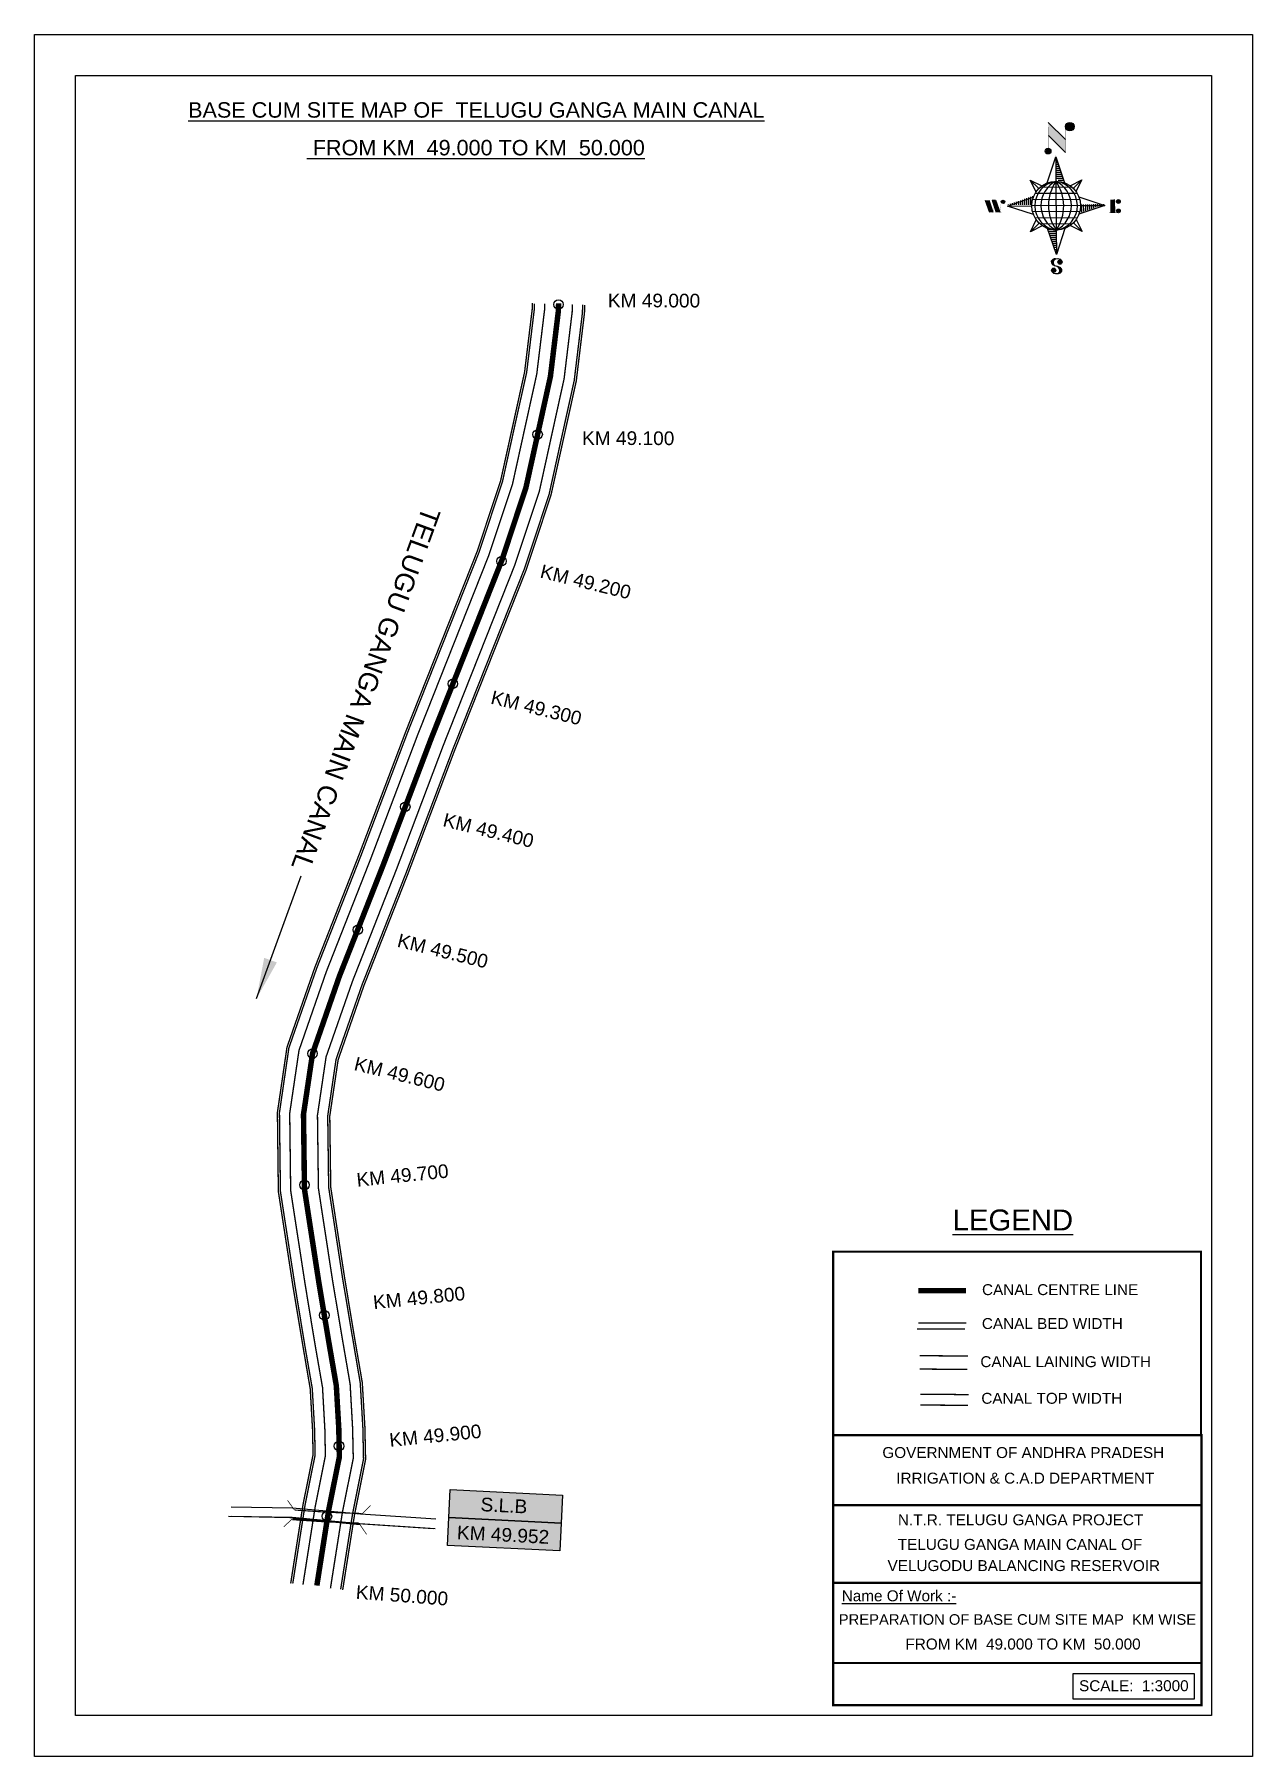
# Model space of a CAD drawing. Header units: inches. Extents: x 245385 to 246276, y 1716305 to 1717565.
import ezdxf

# ---------------------------------------------------------------- set-up
doc = ezdxf.new("R2010")
doc.units = ezdxf.units.IN
doc.header["$MEASUREMENT"] = 0
doc.header["$PDMODE"] = 32
doc.header["$PDSIZE"] = 7
for name, color, linetype in [('AQUADUCT', 1, 'Continuous'), ('bed with', 5, 'Continuous'), ('bord', 1, 'Continuous'), ('canal', 1, 'Continuous'), ('chainage', 7, 'Continuous'), ('FRAME 025', 7, 'Continuous'), ('laying', 4, 'Continuous'), ('lining', 4, 'Continuous'), ('ROAD', 6, 'Continuous'), ('SLB', 11, 'Continuous'), ('Stu coo', 3, 'Continuous'), ('TEXT', 7, 'Continuous'), ('top of bund', 1, 'Continuous'), ('V', 6, 'Continuous'), ('ZSTU', 7, 'Continuous')]:
    doc.layers.add(name, color=color, linetype=linetype)
doc.styles.get("Standard").update_dxf_attribs({"font": 'arial.ttf'})
doc.dimstyles.get("Standard").update_dxf_attribs({"dimtxt": 0.18, "dimasz": 0.18, "dimexe": 0.18, "dimexo": 0.0625, "dimgap": 0.09, "dimtad": 0, "dimtih": 1, "dimtoh": 1, "dimdec": 4, "dimzin": 0, "dimdsep": 46, "dimtxsty": 'Standard', "dimcen": 0.09, "dimadec": 0, "dimazin": 0, "dimtfac": 1, "dimtdec": 4, "dimtofl": 0, "dimtmove": 0, "dimatfit": 3, "dimfxl": 1, "dimtolj": 1, "dimtzin": 0, "dimarcsym": 0})
pattern_1 = [(267.297113149, (-8720374.938, 50637915.138), (10.5367255337, -0.497431438), [])]
pattern_2 = [(357.297113149, (-8720374.938, 50637915.138), (0.497431438, 10.5367255337), [])]

# ---------------------------------------------------------------- blocks, each defined once
blk = doc.blocks.new('FGDFGDFG6YURT')
at = {"layer": 'ROAD', "color": 1, "linetype": 'Continuous', "lineweight": 25}
for points in [[(386103.53, 1482907.42, 0), (386134.49, 1482913.05, 0), (386162.33, 1482917.43, 0), (386187.04, 1482923.15, 0)], [(386104.35, 1482907.67, 0), (386135.27, 1482913.29, 0), (386163.2, 1482917.69, 0), (386188.04, 1482923.43, 0)], [(386104.24, 1482903.53, 0), (386135.16, 1482909.15, 0), (386163.09, 1482913.55, 0), (386187.93, 1482919.3, 0)]]:
    blk.add_polyline3d(points, dxfattribs=at)
at = {"layer": 'SLB'}
for points, const_width in [([(386134.59, 1482913.4), (386134.24, 1482913.41), (386130.63, 1482916.64)], 0.3), ([(386134.59, 1482913.4), (386148.24, 1482915.45), (386161.82, 1482917.9)], 0.5), ([(386161.99, 1482918.19), (386148.41, 1482915.73), (386134.91, 1482912.87)], 0.5), ([(386161.82, 1482917.9), (386162.17, 1482917.94), (386164.81, 1482922)], 0.3), ([(386134.8, 1482908.74), (386134.45, 1482908.69), (386131.94, 1482904.55)], 0.3), ([(386161.88, 1482914.05), (386148.3, 1482911.6), (386134.8, 1482908.74)], 0.5), ([(386161.88, 1482914.05), (386162.23, 1482914.04), (386165.93, 1482910.93)], 0.3)]:
    blk.add_lwpolyline(points, dxfattribs=dict(at, const_width=const_width))
blk = doc.blocks.new('*X3')
at = {"color": 0, "linetype": 'Continuous'}
for p, q in [((6321.6, 240.5), (6322.3, 241.2)), ((6321.6, 240.3), (6322.3, 241)), ((6321.6, 240.1), (6322.3, 240.8)), ((6321.6, 239.9), (6322.4, 240.7)), ((6321.6, 239.8), (6322.4, 240.6)), ((6321.6, 239.6), (6322.5, 240.5)), ((6321.6, 239.4), (6322.5, 240.3)), ((6321.6, 239.2), (6322.6, 240.2)), ((6321.7, 239.1), (6322.6, 240.1)), ((6321.8, 240.8), (6322.4, 241.4)), ((6321.8, 239), (6322.7, 240)), ((6321.8, 239), (6322.8, 239.9)), ((6321.9, 238.9), (6322.9, 239.8)), ((6322, 238.8), (6323, 239.7)), ((6322.1, 241.3), (6322.4, 241.6)), ((6322.1, 238.7), (6323.1, 239.6)), ((6322.2, 238.6), (6323.1, 239.6)), ((6322.3, 238.5), (6323.2, 239.5)), ((6322.4, 238.5), (6323.3, 239.4)), ((6322.5, 238.4), (6323.4, 239.3)), ((6322.7, 238.4), (6323.6, 239.3)), ((6322.8, 238.3), (6323.7, 239.2)), ((6322.9, 238.3), (6323.8, 239.1)), ((6323.1, 238.2), (6323.9, 239.1)), ((6323.2, 238.2), (6324, 239)), ((6323.3, 238.2), (6324.2, 239)), ((6323.5, 238.1), (6324.3, 238.9)), ((6323.7, 238.1), (6324.4, 238.9)), ((6323.8, 238.1), (6324.6, 238.8)), ((6324.1, 238.2), (6324.7, 238.8)), ((6324.3, 238.3), (6324.9, 238.8)), ((6324.6, 238.3), (6325.1, 238.8)), ((6324.8, 238.4), (6325.2, 238.8)), ((6325.1, 238.5), (6325.4, 238.8)), ((6325.4, 238.6), (6325.6, 238.8))]:
    blk.add_line(p, q, dxfattribs=at)
blk = doc.blocks.new('*X2')
at = {"color": 0, "linetype": 'Continuous'}
for p, q in [((6324.4, 240.3), (6324.5, 240.4)), ((6324.6, 240.3), (6324.8, 240.5)), ((6324.7, 240.2), (6325, 240.5)), ((6324.8, 240.2), (6325.2, 240.6)), ((6325, 240.1), (6325.5, 240.6)), ((6325.1, 240.1), (6325.6, 240.6)), ((6325.2, 240), (6325.8, 240.6)), ((6325.3, 240), (6326, 240.6)), ((6325.4, 239.9), (6326.1, 240.6)), ((6325.5, 239.8), (6326.2, 240.5)), ((6325.6, 239.8), (6326.3, 240.5)), ((6325.7, 239.7), (6326.5, 240.4)), ((6325.9, 239.6), (6326.6, 240.3)), ((6326, 239.5), (6326.7, 240.3)), ((6326, 239.4), (6326.8, 240.2)), ((6326.1, 239.3), (6327, 240.2)), ((6326.2, 239.3), (6327.1, 240.1)), ((6326.3, 239.2), (6327.1, 240)), ((6326.4, 239.1), (6327.2, 239.9)), ((6326.5, 239), (6327.3, 239.8)), ((6326.5, 238.9), (6327.4, 239.7)), ((6326.6, 238.8), (6327.5, 239.6)), ((6326.7, 238.7), (6327.5, 239.5)), ((6326.8, 238.6), (6327.6, 239.4)), ((6326.8, 238.5), (6327.7, 239.3)), ((6326.8, 236.5), (6327.4, 237)), ((6326.9, 238.3), (6327.8, 239.2)), ((6326.9, 238.2), (6327.9, 239.1)), ((6326.9, 236.8), (6327.6, 237.4)), ((6327, 238.1), (6327.8, 239)), ((6327, 237.9), (6327.8, 238.8)), ((6327, 237.8), (6327.8, 238.6)), ((6327, 237.6), (6327.8, 238.4)), ((6327, 237.4), (6327.8, 238.2)), ((6327, 237.3), (6327.8, 238)), ((6327, 237.1), (6327.8, 237.9))]:
    blk.add_line(p, q, dxfattribs=at)
blk = doc.blocks.new('H')
at = {"layer": 'bord', "extrusion": (0.000427885, 0.004792, 0.999988)}
h = blk.add_hatch(dxfattribs=at)
h.set_pattern_fill('LINE', color=8, scale=84.387686, angle=-2.70289, style=0)
h.set_pattern_definition(pattern_2)
h.paths.add_polyline_path([(-492.5, 785.6, -0.090992), (-448, 775.2), (-486.5, 912)])
h = blk.add_hatch(dxfattribs=at)
h.set_pattern_fill('LINE', color=8, scale=84.387686, angle=-92.70289, style=0)
h.set_pattern_definition(pattern_1)
h.paths.add_polyline_path([(-624.9, 665.1, -0.090992), (-614.5, 709.6), (-751.3, 671.1)])
h = blk.add_hatch(dxfattribs=at)
h.set_pattern_fill('LINE', color=8, scale=84.387686, angle=-92.70289, style=0)
h.set_pattern_definition(pattern_1)
h.paths.add_polyline_path([(-245.6, 647.2), (-372, 653.2, -0.090992), (-382.4, 608.7)])
h = blk.add_hatch(dxfattribs=at)
h.set_pattern_fill('LINE', color=8, scale=84.387686, angle=-2.70289, style=0)
h.set_pattern_definition(pattern_2)
h.paths.add_polyline_path([(-504.4, 532.7, -0.090992), (-548.9, 543.1), (-510.4, 406.3)])
for p, q in [((-516.2, 1087.1, -1217.1), (-431.5, 994, -1216.7)), ((-519.4, 1020.4, -1216.8), (-434.7, 927.3, -1216.4)), ((-538.3, 773.7, -1215.6), (-487, 906.2, -1216.3)), ((-487, 906.2, -1216.3), (-493, 779.8, -1215.7)), ((-487, 906.2, -1216.3), (-448.5, 769.4, -1215.7)), ((-626.7, 793.8, -1215.7), (-566.8, 760.2, -1215.6)), ((-626.7, 793.8, -1215.7), (-584.1, 747, -1215.5)), ((-598.9, 731, -1215.4), (-626.7, 793.8, -1215.7)), ((-421.3, 753.3, -1215.6), (-358.5, 781.1, -1215.7)), ((-358.5, 781.1, -1215.7), (-405.3, 738.5, -1215.5)), ((-358.5, 781.1, -1215.7), (-392.1, 721.2, -1215.4)), ((-864.7, 700.9, -1215.1), (-846.9, 637.7, -1214.9)), ((-846.9, 700.1, -1215.1), (-829.1, 636.9, -1214.9)), ((-829.1, 699.2, -1215.2), (-811.3, 636, -1214.9)), ((-829.1, 699.2, -1215.2), (-811.3, 698.4, -1215.2)), ((-811.3, 698.4, -1215.2), (-793.5, 635.2, -1214.9)), ((-751.8, 665.3, -1215), (-615, 703.8, -1215.3)), ((-751.8, 665.3, -1215), (-625.4, 659.3, -1215)), ((-619.3, 614, -1214.8), (-751.8, 665.3, -1215)), ((-246.1, 641.4, -1215.1), (-382.9, 602.9, -1214.9)), ((-378.6, 692.6, -1215.3), (-246.1, 641.4, -1215.1)), ((-372.5, 647.4, -1215.1), (-246.1, 641.4, -1215.1)), ((-213.5, 669.3, -1215.3), (-216.7, 600.8, -1214.9)), ((-197.2, 599.9, -1214.9), (-193.9, 668.4, -1215.3)), ((-639.4, 525.6, -1214.4), (-605.8, 585.5, -1214.7)), ((-639.4, 525.6, -1214.4), (-592.6, 568.1, -1214.6)), ((-576.6, 553.3, -1214.6), (-639.4, 525.6, -1214.4)), ((-510.9, 400.5, -1213.9), (-549.4, 537.2, -1214.5)), ((-371.2, 512.9, -1214.5), (-431.1, 546.5, -1214.6)), ((-371.2, 512.9, -1214.5), (-413.8, 559.7, -1214.7)), ((-399, 575.7, -1214.7), (-371.2, 512.9, -1214.5)), ((-459.6, 533, -1214.5), (-510.9, 400.5, -1213.9)), ((-504.9, 526.9, -1214.5), (-510.9, 400.5, -1213.9))]:
    blk.add_line(p, q, dxfattribs=at)
at = {"layer": 'bord', "color": 8, "linetype": 'ByBlock', "extrusion": (0.000427885, 0.004792, 0.999988)}
for p, q in [((-386.5, 711.4, -1215.4), (-605.5, 721.7, -1215.4)), ((-410.8, 744.2, -1215.5), (-578.1, 752.1, -1215.5)), ((-493, 779.8, -1215.7), (-504.9, 526.9, -1214.5)), ((-372.5, 647.4, -1215.1), (-625.4, 659.3, -1215)), ((-378, 615.9, -1214.9), (-622.9, 627.5, -1214.9)), ((-375, 679.2, -1215.3), (-619.9, 690.7, -1215.2)), ((-392.4, 584.9, -1214.8), (-611.4, 595.3, -1214.7)), ((-419.8, 554.6, -1214.6), (-587.1, 562.5, -1214.6))]:
    blk.add_line(p, q, dxfattribs=at)
at = {"layer": 'bord', "extrusion": (0.000427885, 0.004792, 0.999988), "elevation": -1212.1}
for points, const_width in [([(-522, 959.6), (-515.7, 1092.9)], 1.61), ([(-434.2, 933.1), (-427.9, 1066.5)], 1.61), ([(-870.1, 707), (-846.4, 705.9)], 0.642), ([(-828.6, 642.7), (-855.2, 643.9)], 0.642), ([(-828.6, 642.7), (-821, 678)], 0.642), ([(-810.8, 641.8), (-784.1, 640.6)], 0.642), ([(-793, 641), (-781.6, 693.9)], 0.642), ([(-222.7, 675.6), (-173.8, 673.3)], 0.706), ([(-194.8, 644.8), (-185, 644.4)], 0.706), ([(-177.1, 604.8), (-226, 607.1)], 0.706)]:
    blk.add_lwpolyline(points, dxfattribs=dict(at, const_width=const_width))
for points, const_width in [([(-413.7, 1073.1, 1), (-397.6, 1057.7, 1)], 22.3), ([(-530.3, 949.5, 1), (-519.6, 939.3, 1)], 14.8), ([(-775.9, 696.6, 1), (-769.5, 690.4, 1)], 8.9), ([(-177.8, 666.9, 1), (-170.8, 660.1, 1)], 9.79), ([(-180.1, 618, 1), (-173.1, 611.2, 1)], 9.79), ([(-489.8, 361.7, 1), (-498.1, 369.1, 1)], 11.1), ([(-525.2, 321.6, 1), (-533.4, 328.9, 1)], 11.1)]:
    blk.add_lwpolyline(points, format="xyb", close=True, dxfattribs=dict(at, const_width=const_width))
for points in [[(-537, 317.4), (-530.7, 310.5), (-519.8, 306.8), (-504.9, 306.9), (-493.9, 310), (-486.3, 317.7), (-486.5, 325.8), (-490.6, 333.3), (-493.5, 336.2), (-502.8, 340.9), (-522.5, 347.3), (-530.4, 351.6), (-533.7, 354.6), (-537.4, 362.6), (-537, 373.4), (-530, 380.7), (-520, 384.1), (-503.5, 384.2), (-492.5, 379.9), (-487.1, 373.3)], [(-522.5, 347.6), (-526.2, 353.8), (-527.8, 360.6), (-527.9, 370.6), (-525.9, 375.5), (-521.3, 381.2), (-514.5, 384.4)], [(-504.9, 306.9), (-499, 312.4), (-497, 319.4), (-497.5, 326.5), (-501.2, 335.4), (-509.2, 343.2)]]:
    blk.add_lwpolyline(points, dxfattribs=at)
at = {"layer": 'bord', "extrusion": (0.000427885, 0.004792, 0.999988)}
for centre, radius in [((-405.6, 1065.4, -1212.1), 22.3), ((-525, 944.4, -1212.1), 14.8), ((-498.4, 659.1, -1212.1), 126.6), ((-772.7, 693.5, -1212.1), 8.9), ((-174.3, 663.5, -1212.1), 9.79), ((-176.6, 614.6, -1212.1), 9.79), ((-494, 365.4, -1212.1), 11.1), ((-529.3, 325.2, -1212.1), 11.1)]:
    blk.add_circle(centre, radius, dxfattribs=at)
at = {"layer": 'bord', "color": 8, "linetype": 'ByBlock', "extrusion": (0.000427885, 0.004792, 0.999988)}
for centre, radius, start, end in [((-481.5, 658.3, -1212.1), 127.7, 94.92536, 259.66906), ((-436.8, 656.2, -1212.1), 140.8, 113.28644, 241.30798), ((-315.9, 650.5, -1212.1), 222.3, 142.58916, 212.00526), ((-560.1, 662.1, -1212.1), 140.8, 293.28644, 61.30798), ((-681, 667.8, -1212.1), 222.3, 322.58916, 32.00526), ((-515.4, 659.9, -1212.1), 127.7, 274.92536, 79.66906)]:
    blk.add_arc(centre, radius, start, end, dxfattribs=at)
at = {"layer": 'bord', "extrusion": (0.000427885, 0.004792, 0.999988)}
for points in [[(-515.7, 1092.9, -1212.1), (-431, 999.8, -1212.1), (-518.9, 1026.2, -1212.1), (-434.2, 933.1, -1212.1)], [(-864.1, 706.7, -1212.1), (-846.4, 705.9, -1212.1), (-846.3, 643.5, -1212.1), (-828.6, 642.7, -1212.1)], [(-828.6, 705, -1212.1), (-810.8, 704.2, -1212.1), (-810.8, 641.8, -1212.1), (-793, 641, -1212.1)], [(-193.4, 674.2, -1212.1), (-196.6, 605.7, -1212.1), (-213, 675.1, -1212.1), (-216.2, 606.7, -1212.1)]]:
    blk.add_solid(points, dxfattribs=at)
at = {"layer": 'bord', "extrusion": (0.000427885, 0.004792, 0.999988), "xscale": 7.977342409717546, "yscale": 7.977342408231451, "zscale": 7.977342408476333, "rotation": 138.0840426661453}
for name, p in [('*X2', (38300.5, -31929.4, -1212.1)), ('*X3', (38314.4, -31950.9, -1212.1))]:
    blk.add_blockref(name, p, dxfattribs=at)

msp = doc.modelspace()

# ---------------------------------------------------------------- hatches: boundary and pattern name
at = {"layer": 'ZSTU'}
h = msp.add_hatch(color=135, dxfattribs=at)
h.set_gradient(color1=(141, 177, 78), color2=(107, 135, 59), one_color=1, tint=0.38, name='CYLINDER')
h.paths.add_polyline_path([(245770.6, 1716476.2), (245771.7, 1716496.7), (245689.5, 1716500.7), (245688.4, 1716480.3)])
h.paths.add_polyline_path([(245708.7, 1716482.4), (245748, 1716480.3), (245748.8, 1716495.8), (245709.5, 1716497.9)], flags=24)
h = msp.add_hatch(color=252, dxfattribs=at)
h.set_gradient(color1=(167, 88, 159), color2=(127, 67, 121), one_color=1, tint=0.38, name='CYLINDER')
h.paths.add_polyline_path([(245769.6, 1716455.8), (245770.6, 1716476.2), (245688.4, 1716480.3), (245687.4, 1716459.9)])
h.paths.add_polyline_path([(245691.5, 1716461.9), (245764.1, 1716458.1), (245764.9, 1716473.4), (245692.3, 1716477.2)], flags=24)

# ---------------------------------------------------------------- linework, layer by layer
at = {"linetype": 'ByBlock'}
for points in [[(245385.4, 1716305.4), (245385.4, 1717565.4), (246276.4, 1717565.4), (246276.4, 1716305.4)], [(246246.4, 1717535.4), (246246.4, 1716335.4), (245415.4, 1716335.4), (245415.4, 1717535.4)]]:
    msp.add_lwpolyline(points, close=True, dxfattribs=at)
for p in [(245768.7, 1717367.8), (245753.4, 1717272.7), (245727, 1717180), (245691.4, 1717090.3), (245656.6, 1717000.3), (245621.9, 1716910.3), (245588.8, 1716819.7), (245582.9, 1716723.6), (245597.4, 1716628.3), (245608.2, 1716532.6)]:
    msp.add_point(p)
at = {"color": 2}
msp.add_point((245599.3, 1716481.2), dxfattribs=at)
at = {"layer": 'bed with', "const_width": 1}
for points in [[(245758.6, 1717368.3), (245758.5, 1717363.7), (245752.8, 1717316.8), (245743.9, 1717276.5), (245735, 1717236.1), (245717.5, 1717183.7), (245665.7, 1717052.9), (245631.3, 1716962.1), (245598.9, 1716879.7), (245578.9, 1716822.1), (245572.1, 1716776), (245572.8, 1716719.5), (245583.4, 1716650.8), (245590.6, 1716607), (245596.1, 1716575.5), (245597.8, 1716545), (245598.2, 1716525.5), (245590.7, 1716487.9), (245582.1, 1716433.1), (245581.8, 1716431.1)], [(245778.9, 1717367.8), (245778.7, 1717362.2), (245772.8, 1717313.4), (245763.7, 1717272.1), (245754.6, 1717230.7), (245736.6, 1717176.8), (245684.6, 1717045.6), (245650.3, 1716954.8), (245618, 1716872.6), (245598.7, 1716817.3), (245592.4, 1716774.6), (245593.1, 1716721.2), (245603.4, 1716654), (245610.7, 1716610.4), (245616.3, 1716577.9), (245618.1, 1716545.8), (245618.6, 1716523.6), (245610.7, 1716484.4), (245602.1, 1716429.8), (245601.9, 1716428.4)], [(246066, 1716618.3), (246063.9, 1716618.3), (246031.1, 1716618.3), (246030.9, 1716618.3)], [(246067.1, 1716622.7), (246064, 1716622.7), (246031.8, 1716622.7)]]:
    msp.add_lwpolyline(points, dxfattribs=at)
at = {"layer": 'canal', "color": 6, "const_width": 4}
for points in [[(246066.9, 1716646.3), (246064.3, 1716646.3), (246031.8, 1716646.3)], [(246031.8, 1716646.3), (246066.9, 1716646.3)]]:
    msp.add_lwpolyline(points, dxfattribs=at)
at = {"layer": 'FRAME 025', "lineweight": -3, "const_width": 1.64}
for points in [[(245969.6, 1716674.8), (246238.7, 1716674.8), (246238.7, 1716540.6), (245969.6, 1716540.6)], [(245969.6, 1716540.6), (246239.1, 1716540.6), (246239.1, 1716343), (245969.6, 1716343)]]:
    msp.add_lwpolyline(points, close=True, dxfattribs=at)
for points in [[(245969.6, 1716489.3), (246239.1, 1716489.3)], [(245969.6, 1716432.4), (246239.1, 1716432.4)], [(245969.6, 1716373.8), (246239.1, 1716373.8)]]:
    msp.add_lwpolyline(points, dxfattribs=at)
at = {"layer": 'lining', "const_width": 1}
for points in [[(245751.1, 1717368.5), (245751, 1717364.2), (245745.4, 1717318), (245736.5, 1717278.1), (245727.7, 1717238.1), (245710.5, 1717186.3), (245658.7, 1717055.6), (245624.3, 1716964.8), (245591.9, 1716882.3), (245571.5, 1716823.9), (245564.6, 1716776.5), (245565.3, 1716718.9), (245576, 1716649.6), (245583.2, 1716605.8), (245588.6, 1716574.7), (245590.3, 1716544.7), (245590.7, 1716526.1), (245583.3, 1716489.3), (245574.7, 1716434.3), (245574.3, 1716432)], [(245786.4, 1717367.7), (245786.2, 1717361.6), (245780.2, 1717312.1), (245771, 1717270.5), (245761.8, 1717228.7), (245743.7, 1717174.2), (245691.6, 1717042.8), (245657.3, 1716952.1), (245625, 1716870), (245606, 1716815.5), (245599.9, 1716774.1), (245600.6, 1716721.8), (245610.8, 1716655.2), (245618.1, 1716611.7), (245623.7, 1716578.7), (245625.6, 1716546.1), (245626.1, 1716523), (245618.1, 1716483.1), (245609.5, 1716428.6), (245609.4, 1716427.8)], [(246032.8, 1716598.7), (246057.5, 1716598.5), (246068.2, 1716598.4)], [(246032.8, 1716588.9), (246059.6, 1716588.7), (246067.7, 1716588.6)]]:
    msp.add_lwpolyline(points, dxfattribs=at)
at = {"layer": 'top of bund', "const_width": 1}
for points in [[(245749.6, 1717369), (245749.5, 1717364.4), (245743.9, 1717318.3), (245735.1, 1717278.4), (245726.3, 1717238.5), (245709.1, 1717186.8), (245657.3, 1717056.1), (245622.9, 1716965.4), (245590.5, 1716882.8), (245570.1, 1716824.3), (245563.1, 1716776.6), (245563.8, 1716718.8), (245574.5, 1716649.4), (245581.8, 1716605.5), (245587.1, 1716574.5), (245588.8, 1716544.7), (245589.2, 1716526.3), (245581.8, 1716489.5), (245573.2, 1716434.5), (245572.8, 1716432)], [(245787.9, 1717367.4), (245787.7, 1717361.5), (245781.7, 1717311.8), (245772.5, 1717270.2), (245763.2, 1717228.3), (245745.1, 1717173.7), (245693, 1717042.3), (245658.7, 1716951.6), (245626.4, 1716869.5), (245607.5, 1716815.1), (245601.4, 1716774), (245602.1, 1716722), (245612.3, 1716655.4), (245619.5, 1716611.9), (245625.2, 1716578.9), (245627.1, 1716546.1), (245627.6, 1716522.8), (245619.6, 1716482.8), (245611, 1716428.3), (245610.8, 1716427.2)], [(246033.3, 1716570.4), (246057.9, 1716570.3), (246068.8, 1716570.1)], [(246068.3, 1716562.3), (246060.4, 1716562.4), (246033.5, 1716562.6)]]:
    msp.add_lwpolyline(points, dxfattribs=at)
at = {"layer": 'V', "color": 6, "const_width": 4}
msp.add_lwpolyline([(245768.8, 1717368.6), (245768.6, 1717362.9), (245762.8, 1717315.1), (245753.8, 1717274.3), (245744.8, 1717233.4), (245727.1, 1717180.2), (245675.2, 1717049.2), (245640.8, 1716958.5), (245608.4, 1716876.2), (245588.8, 1716819.7), (245582.2, 1716775.3), (245582.9, 1716720.4), (245593.4, 1716652.4), (245600.7, 1716608.7), (245606.2, 1716576.7), (245608, 1716545.4), (245608.4, 1716524.5), (245600.7, 1716486.2), (245592.1, 1716431.4), (245592, 1716430.5)], dxfattribs=at)
at = {"layer": 'V', "color": 0}
msp.add_lwpolyline([(246145.1, 1716366.1), (246233.8, 1716366.1), (246233.8, 1716347.4), (246145.1, 1716347.4)], close=True, dxfattribs=at)
at = {"layer": 'ZSTU', "color": 135}
msp.add_lwpolyline([(245689.5, 1716500.7), (245771.7, 1716496.7), (245770.6, 1716476.2), (245688.4, 1716480.3)], close=True, dxfattribs=at)
at = {"layer": 'ZSTU', "color": 252}
msp.add_lwpolyline([(245688.4, 1716480.3), (245770.6, 1716476.2), (245769.6, 1716455.8), (245687.4, 1716459.9)], close=True, dxfattribs=at)

# ---------------------------------------------------------------- block references
at = {"layer": 'AQUADUCT', "color": 1, "xscale": 0.1408039184319789, "yscale": 0.1408039184752852, "zscale": 0.1408039184379445, "rotation": 3.078330572322649}
msp.add_blockref('H', (246207.8, 1717352, 170.9), dxfattribs=at)
at = {"layer": 'laying', "color": 1, "linetype": 'ByBlock', "xscale": 1.760345254482913, "yscale": 1.76034525455907, "zscale": 1.760345254585044, "rotation": 165.8966490480112}
msp.add_blockref('FGDFGDFG6YURT', (1540954.9, 4082599.2), dxfattribs=at)

# ---------------------------------------------------------------- texts
at = {"layer": 'chainage', "color": 0}
for s, rotation, p in [('KM 49.000', 359.8503, (245804.8, 1717365.8)), ('KM 49.100', 359.8503, (245785.9, 1717265.1)), ('KM 49.200', 346.2529, (245754.6, 1717168.1)), ('KM 49.300', 346.2529, (245718.5, 1717075.9)), ('KM 49.400', 346.2529, (245683.5, 1716986.2)), ('KM 49.500', 346.2529, (245650.1, 1716898)), ('KM 49.600', 346.2529, (245618.5, 1716807.8)), ('KM 49.700', 5.7365, (245621.5, 1716722.3)), ('KM 49.800', 5.7365, (245633.6, 1716632.7)), ('KM 49.900', 5.7365, (245645.5, 1716531.9)), ('KM 50.000', 355.6976, (245620.2, 1716420.9))]:
    msp.add_text(s, height=10, rotation=rotation, dxfattribs=at).set_placement(p)
at = {"layer": 'chainage', "color": 1}
msp.add_text('TELUGU GANGA MAIN CANAL', height=14.042, rotation=249.9276, dxfattribs=at).set_placement((245669.5, 1717220.8))
at = {"layer": 'chainage', "color": 0}
for s, height, p in [('%%ULEGEND', 15.34, (246057, 1716690.3)), ('CANAL CENTRE LINE', 8, (246078.5, 1716643)), ('CANAL BED WIDTH', 8, (246078.4, 1716618.2)), ('CANAL LAINING WIDTH', 8, (246077.3, 1716590.3)), ('CANAL TOP WIDTH', 8, (246078, 1716563.5)), ('GOVERNMENT OF ANDHRA PRADESH ', 8, (246005.6, 1716523.8)), ('IRRIGATION & C.A.D DEPARTMENT', 8, (246015.8, 1716505.1)), ('N.T.R. TELUGU GANGA PROJECT', 8, (246017, 1716474.6)), ('TELUGU GANGA MAIN CANAL OF', 8, (246016.9, 1716456.6)), (' VELUGODU BALANCING RESERVOIR', 8, (246006.3, 1716441.1)), ('%%UName Of Work :-', 8, (245975.9, 1716419)), ('PREPARATION OF BASE CUM SITE MAP  KM WISE', 7.743, (245973.7, 1716401.8)), (' FROM KM  49.000 TO KM  50.000', 8, (246019.4, 1716383.7)), ('SCALE:  1:3000', 8, (246149.5, 1716353.2))]:
    msp.add_text(s, height=height, dxfattribs=at).set_placement(p)
at = {"layer": 'Stu coo', "color": 0}
for s, p in [('S.L.B', (245711.5, 1716485)), ('KM 49.952', (245694.2, 1716464.5))]:
    msp.add_text(s, height=10, rotation=357.0035, dxfattribs=at).set_placement(p)
at = {"layer": 'TEXT', "color": 0}
for s, p in [('%%UBASE CUM SITE MAP OF  TELUGU GANGA MAIN CANAL', (245497.8, 1717504.5)), ('%%U FROM KM  49.000 TO KM  50.000', (245584.6, 1717476.9))]:
    msp.add_text(s, height=11.294, dxfattribs=at).set_placement(p)

# ---------------------------------------------------------------- leaders
at = {"layer": 'chainage', "color": 1}
msp.add_leader([(245547.8, 1716859.9), (245580.6, 1716949.8)], dimstyle='Standard', override={"dimasz": 30, "dimgap": 0.09, "dimtad": 0}, dxfattribs=at)

doc.saveas('drawing.dxf')
